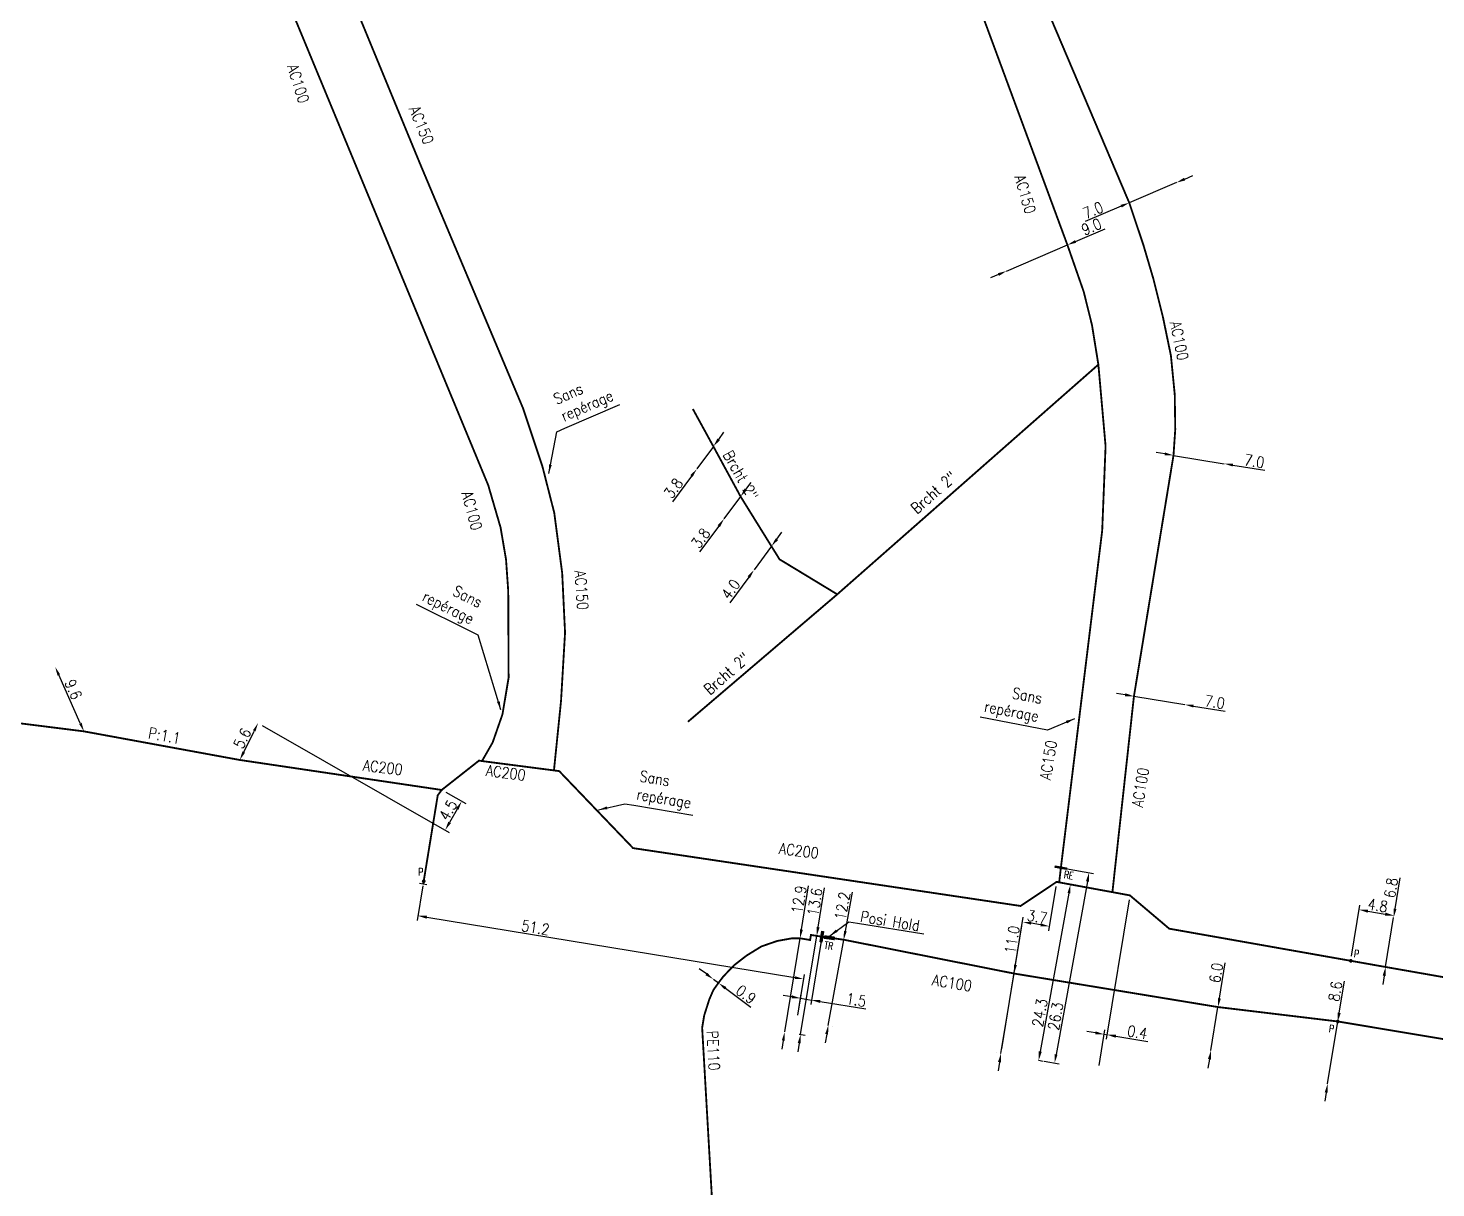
# Model space of a CAD drawing. Header units: millimetres. Extents: x 150994 to 151987, y 125997 to 127005.
# Drawn here: x 151562 to 151753.5, y 126280.1 to 126437.8 of the extents above; entities that cross this region are included whole.
import ezdxf
from ezdxf.enums import TextEntityAlignment as Align

# ---------------------------------------------------------------- set-up
doc = ezdxf.new("R2010")
doc.units = ezdxf.units.MM
doc.header["$PDMODE"] = 34
for name, pattern in [('L_100_AP', [14, 10, -1.5, 1, -1.5]), ('L_100_PE', [14, 10, -1.5, 1, -1.5]), ('L_RAC_PE', [3.5, 2, -1.5])]:
    doc.linetypes.add(name, pattern=pattern)
doc.layers.get('0').update_dxf_attribs({"linetype": 'CONTINUOUS'})
doc.layers.get('Defpoints').update_dxf_attribs({"linetype": 'CONTINUOUS'})
for name, color, linetype in [('L_140', 3, 'CONTINUOUS'), ('L_300', 7, 'CONTINUOUS'), ('L_340', 7, 'CONTINUOUS')]:
    doc.layers.add(name, color=color, linetype=linetype)
doc.layers.add('L_170', color=7, linetype='CONTINUOUS', plot=False)
doc.styles.add('G_ROMANS', font='ROMANS.SHX', dxfattribs={"width": 0.75})
doc.styles.get("Standard").update_dxf_attribs({"font": 'romans.shx', "width": 0.85})
doc.dimstyles.get("Standard").update_dxf_attribs({"dimtxt": 1.5, "dimasz": 1.2, "dimexe": 0.625, "dimexo": 0.625, "dimgap": 0.25, "dimtad": 1, "dimdec": 1, "dimzin": 0, "dimdsep": 46, "dimtxsty": 'Standard', "dimcen": -0.5, "dimadec": 0, "dimazin": 0, "dimtfac": 1, "dimtdec": 1, "dimtmove": 0, "dimatfit": 3, "dimfxl": 0, "dimtolj": 1, "dimtzin": 0, "dimarcsym": 0})

# ---------------------------------------------------------------- blocks, each defined once
blk = doc.blocks.new('*D319')
at = {"layer": 'Defpoints', "color": 0, "linetype": 'Continuous', "transparency": 16777216}
for p in [(151593.29, 126343.28), (151593.29, 126343.28), (151590.8, 126338.26)]:
    blk.add_point(p, dxfattribs=at)
at = {"layer": 'L_140', "color": 0, "linetype": 'Continuous', "lineweight": -2, "transparency": 16777216}
blk.add_line((151591.34, 126339.34), (151592.75, 126342.2), dxfattribs=at)
at = {"layer": 'L_140', "color": 0, "linetype": 'Continuous', "transparency": 16777216}
for points in [[(151592.58, 126342.29), (151592.93, 126342.12), (151593.29, 126343.28)], [(151591.16, 126339.42), (151591.52, 126339.25), (151590.8, 126338.26)]]:
    blk.add_solid(points, dxfattribs=at)
at = {"layer": 'L_140', "color": 0, "linetype": 'Continuous', "transparency": 16777216, "insert": (151591.15, 126341.21), "char_height": 1.5, "attachment_point": 5, "rotation": 63.6927}
blk.add_mtext('\\A1;5.6', dxfattribs=at)
blk = doc.blocks.new('*D320')
at = {"layer": 'Defpoints', "color": 0, "linetype": 'Continuous', "transparency": 16777216}
for p in [(151565.69, 126350.92), (151565.69, 126350.92), (151569.6, 126342.15)]:
    blk.add_point(p, dxfattribs=at)
at = {"layer": 'L_140', "color": 0, "linetype": 'Continuous', "lineweight": -2, "transparency": 16777216}
blk.add_line((151569.11, 126343.25), (151566.18, 126349.83), dxfattribs=at)
at = {"layer": 'L_140', "color": 0, "linetype": 'Continuous', "transparency": 16777216}
for points in [[(151566.36, 126349.91), (151566, 126349.74), (151565.69, 126350.92)], [(151569.29, 126343.33), (151568.93, 126343.17), (151569.6, 126342.15)]]:
    blk.add_solid(points, dxfattribs=at)
at = {"layer": 'L_140', "color": 0, "linetype": 'Continuous', "transparency": 16777216, "insert": (151568.15, 126347.86), "char_height": 1.5, "attachment_point": 5, "rotation": 294.0408}
blk.add_mtext('\\A1;9.6', dxfattribs=at)
blk = doc.blocks.new('*D321')
at = {"layer": 'Defpoints', "color": 0, "linetype": 'Continuous', "transparency": 16777216}
for p in [(151593.29, 126343.28), (151618.27, 126334.18), (151618.75, 126328.72)]:
    blk.add_point(p, dxfattribs=at)
at = {"layer": 'L_140', "color": 0, "linetype": 'Continuous', "lineweight": -2, "transparency": 16777216}
for p, q in [((151593.83, 126342.97), (151619.29, 126328.41)), ((151618.81, 126333.87), (151621.53, 126332.32)), ((151620.39, 126331.59), (151619.35, 126329.77))]:
    blk.add_line(p, q, dxfattribs=at)
at = {"layer": 'L_140', "color": 0, "linetype": 'Continuous', "transparency": 16777216}
for points in [[(151620.21, 126331.69), (151620.56, 126331.49), (151620.98, 126332.63)], [(151619.17, 126329.87), (151619.52, 126329.67), (151618.75, 126328.72)]]:
    blk.add_solid(points, dxfattribs=at)
at = {"layer": 'L_140', "color": 0, "linetype": 'Continuous', "transparency": 16777216, "insert": (151619.15, 126331.44), "char_height": 1.5, "attachment_point": 5, "rotation": 60.2481}
blk.add_mtext('\\A1;4.5', dxfattribs=at)
blk = doc.blocks.new('*D322')
at = {"layer": 'Defpoints', "color": 0, "linetype": 'Continuous', "transparency": 16777216}
for p in [(151615.82, 126321.76), (151667.51, 126308.45), (151666.61, 126302.91)]:
    blk.add_point(p, dxfattribs=at)
at = {"layer": 'L_340', "color": 0, "linetype": 'Continuous', "lineweight": -2, "transparency": 16777216}
for p, q in [((151615.71, 126321.15), (151614.94, 126316.44)), ((151616.23, 126316.86), (151666.33, 126308.65)), ((151666.71, 126303.53), (151667.62, 126309.07))]:
    blk.add_line(p, q, dxfattribs=at)
at = {"layer": 'L_340', "color": 0, "linetype": 'Continuous', "transparency": 16777216}
for points in [[(151616.26, 126317.06), (151616.2, 126316.67), (151615.04, 126317.06)], [(151666.36, 126308.84), (151666.3, 126308.45), (151667.51, 126308.45)]]:
    blk.add_solid(points, dxfattribs=at)
at = {"layer": 'L_340', "color": 0, "linetype": 'Continuous', "transparency": 16777216, "insert": (151631.03, 126315.45), "char_height": 1.5, "attachment_point": 5, "rotation": 350.6836}
blk.add_mtext('\\A1;51.2', dxfattribs=at)
blk = doc.blocks.new('L_300_12')
at = {"color": 0, "linetype": 'Continuous', "const_width": 0.248, "flags": 128}
blk.add_lwpolyline([(-0.13, 0, 1), (0.13, 0, 1)], format="xyb", close=True, dxfattribs=at)
at = {"linetype": 'Continuous', "style": 'G_ROMANS', "width": 0.75}
blk.add_attdef('P', text='', height=1, dxfattribs=at).set_placement((0, 1.33), align=Align.MIDDLE_CENTER)
at = {"color": 0, "linetype": 'Continuous', "width": 0.75, "flags": 3}
for tag, p in [('DEF_LEG', (0, -5)), ('DEF_COUP', (0, -7.5)), ('DEF_TYPE', (0, -10))]:
    blk.add_attdef(tag, text='', height=1.2, dxfattribs=at).set_placement(p, align=Align.MIDDLE)
blk = doc.blocks.new('L_340_07')
at = {"color": 0, "linetype": 'Continuous', "const_width": 0.25, "flags": 128}
blk.add_lwpolyline([(0, 0), (0.35, 0)], dxfattribs=at)
at = {"color": 0, "linetype": 'Continuous', "flags": 128}
blk.add_lwpolyline([(0.35, -0.5), (0.35, 0.5)], dxfattribs=at)
at = {"color": 0, "linetype": 'Continuous', "width": 0.75, "flags": 3}
for tag, p in [('DEF_LEG', (0.72, -3.47)), ('DEF_COUP', (0.72, -5.97)), ('DEF_TYPE', (0.72, -8.47))]:
    blk.add_attdef(tag, text='', height=1.2, dxfattribs=at).set_placement(p, align=Align.MIDDLE)
blk = doc.blocks.new('*D323')
at = {"layer": 'Defpoints', "color": 0, "linetype": 'Continuous', "transparency": 16777216}
for p in [(151701.92, 126321.68), (151697.28, 126316.24), (151694.35, 126298.35)]:
    blk.add_point(p, dxfattribs=at)
at = {"layer": 'L_140', "color": 0, "linetype": 'Continuous', "lineweight": -2, "transparency": 16777216}
for p, q in [((151701.82, 126321.06), (151700.83, 126315.03)), ((151694.45, 126298.97), (151697.38, 126316.86)), ((151699.75, 126315.84), (151698.46, 126316.05))]:
    blk.add_line(p, q, dxfattribs=at)
at = {"layer": 'L_140', "color": 0, "linetype": 'Continuous', "transparency": 16777216}
for points in [[(151698.5, 126316.24), (151698.43, 126315.85), (151697.28, 126316.24)], [(151699.78, 126316.03), (151699.72, 126315.64), (151700.93, 126315.64)]]:
    blk.add_solid(points, dxfattribs=at)
at = {"layer": 'L_140', "color": 0, "linetype": 'Continuous', "transparency": 16777216, "insert": (151699.27, 126316.93), "char_height": 1.5, "attachment_point": 5, "rotation": 350.6836}
blk.add_mtext('\\A1;3.7', dxfattribs=at)
blk = doc.blocks.new('*D324')
at = {"layer": 'Defpoints', "color": 0, "linetype": 'Continuous', "transparency": 16777216}
for p in [(151701.92, 126321.68), (151698.85, 126297.54), (151699.49, 126297.42)]:
    blk.add_point(p, dxfattribs=at)
at = {"layer": 'L_140', "color": 0, "linetype": 'Continuous', "lineweight": -2, "transparency": 16777216}
for p, q in [((151702.54, 126321.56), (151704.43, 126321.22)), ((151703.6, 126320.15), (151699.7, 126298.6)), ((151699.47, 126297.42), (151700.1, 126297.31))]:
    blk.add_line(p, q, dxfattribs=at)
at = {"layer": 'L_140', "color": 0, "linetype": 'Continuous', "transparency": 16777216}
for points in [[(151703.4, 126320.19), (151703.8, 126320.12), (151703.81, 126321.33)], [(151699.5, 126298.64), (151699.9, 126298.57), (151699.49, 126297.42)]]:
    blk.add_solid(points, dxfattribs=at)
at = {"layer": 'L_140', "color": 0, "linetype": 'Continuous', "transparency": 16777216, "insert": (151699.64, 126303.87), "char_height": 1.5, "attachment_point": 5, "rotation": 79.746}
blk.add_mtext('\\A1;24.3', dxfattribs=at)
blk = doc.blocks.new('*D325')
at = {"layer": 'Defpoints', "color": 0, "linetype": 'Continuous', "transparency": 16777216}
for p in [(151702.5, 126323.6), (151699.6, 126297.4), (151701.64, 126297.03)]:
    blk.add_point(p, dxfattribs=at)
at = {"layer": 'L_340', "color": 0, "linetype": 'Continuous', "lineweight": -2, "transparency": 16777216}
for p, q in [((151703.11, 126323.49), (151706.94, 126322.8)), ((151706.11, 126321.73), (151701.86, 126298.21)), ((151700.22, 126297.29), (151702.26, 126296.92))]:
    blk.add_line(p, q, dxfattribs=at)
at = {"layer": 'L_340', "color": 0, "linetype": 'Continuous', "transparency": 16777216}
for points in [[(151705.91, 126321.77), (151706.31, 126321.7), (151706.32, 126322.91)], [(151701.66, 126298.25), (151702.05, 126298.18), (151701.64, 126297.03)]]:
    blk.add_solid(points, dxfattribs=at)
at = {"layer": 'L_340', "color": 0, "linetype": 'Continuous', "transparency": 16777216, "insert": (151701.78, 126303.4), "char_height": 1.5, "attachment_point": 5, "rotation": 79.746}
blk.add_mtext('\\A1;26.3', dxfattribs=at)
blk = doc.blocks.new('*D326')
at = {"layer": 'Defpoints', "color": 0, "linetype": 'Continuous', "transparency": 16777216}
for p in [(151711.89, 126319.84), (151708.39, 126300.94), (151707.59, 126296.07)]:
    blk.add_point(p, dxfattribs=at)
at = {"layer": 'L_140', "color": 0, "linetype": 'Continuous', "lineweight": -2, "transparency": 16777216}
for p, q in [((151711.79, 126319.23), (151708.68, 126300.26)), ((151707.69, 126296.69), (151708.49, 126301.56)), ((151707.2, 126301.14), (151706.02, 126301.33)), ((151708.39, 126300.94), (151708.78, 126300.88)), ((151709.96, 126300.68), (151714.34, 126299.97))]:
    blk.add_line(p, q, dxfattribs=at)
at = {"layer": 'L_140', "color": 0, "linetype": 'Continuous', "transparency": 16777216}
for points in [[(151707.23, 126301.34), (151707.17, 126300.94), (151708.39, 126300.94)], [(151710, 126300.88), (151709.93, 126300.49), (151708.78, 126300.88)]]:
    blk.add_solid(points, dxfattribs=at)
at = {"layer": 'L_140', "color": 0, "linetype": 'Continuous', "transparency": 16777216, "insert": (151712.91, 126301.22), "char_height": 1.5, "attachment_point": 5, "rotation": 350.6836}
blk.add_mtext('\\A1;0.4', dxfattribs=at)
blk = doc.blocks.new('*D327')
at = {"layer": 'Defpoints', "color": 0, "linetype": 'Continuous', "transparency": 16777216}
for p in [(151747.76, 126316.81), (151747.76, 126316.81), (151746.67, 126310.1)]:
    blk.add_point(p, dxfattribs=at)
at = {"layer": 'L_140', "color": 0, "linetype": 'Continuous', "lineweight": -2, "transparency": 16777216}
for p, q in [((151747.96, 126317.99), (151748.65, 126322.25)), ((151746.67, 126310.1), (151747.76, 126316.81)), ((151746.47, 126308.91), (151746.28, 126307.73))]:
    blk.add_line(p, q, dxfattribs=at)
at = {"layer": 'L_140', "color": 0, "linetype": 'Continuous', "transparency": 16777216}
for points in [[(151747.76, 126318.03), (151748.15, 126317.96), (151747.76, 126316.81)], [(151746.28, 126308.95), (151746.67, 126308.88), (151746.67, 126310.1)]]:
    blk.add_solid(points, dxfattribs=at)
at = {"layer": 'L_140', "color": 0, "linetype": 'Continuous', "transparency": 16777216, "insert": (151747.41, 126320.87), "char_height": 1.5, "attachment_point": 5, "rotation": 80.7246}
blk.add_mtext('\\A1;6.8', dxfattribs=at)
blk = doc.blocks.new('*D328')
at = {"layer": 'Defpoints', "color": 0, "linetype": 'Continuous', "transparency": 16777216}
for p in [(151747.81, 126317.1), (151747.81, 126317.1), (151741.94, 126310.94)]:
    blk.add_point(p, dxfattribs=at)
at = {"layer": 'L_300', "color": 0, "linetype": 'Continuous', "lineweight": -2, "transparency": 16777216}
for p, q in [((151742.04, 126311.55), (151743.17, 126318.5)), ((151744.26, 126317.69), (151746.63, 126317.3))]:
    blk.add_line(p, q, dxfattribs=at)
at = {"layer": 'L_300', "color": 0, "linetype": 'Continuous', "transparency": 16777216}
for points in [[(151744.29, 126317.88), (151744.23, 126317.49), (151743.07, 126317.88)], [(151746.66, 126317.5), (151746.59, 126317.1), (151747.81, 126317.1)]]:
    blk.add_solid(points, dxfattribs=at)
at = {"layer": 'L_300', "color": 0, "linetype": 'Continuous', "transparency": 16777216, "insert": (151745.6, 126318.48), "char_height": 1.5, "attachment_point": 5, "rotation": 350.7246}
blk.add_mtext('\\A1;4.8', dxfattribs=at)
blk = doc.blocks.new('*D335')
at = {"layer": 'Defpoints', "color": 0, "linetype": 'Continuous', "transparency": 16777216}
for p in [(151740.17, 126302.69), (151738.78, 126294.2), (151738.78, 126294.2)]:
    blk.add_point(p, dxfattribs=at)
at = {"layer": 'L_300', "color": 0, "linetype": 'Continuous', "lineweight": -2, "transparency": 16777216}
for p, q in [((151740.37, 126303.87), (151741.08, 126308.19)), ((151738.78, 126294.2), (151740.17, 126302.69)), ((151738.59, 126293.02), (151738.39, 126291.84))]:
    blk.add_line(p, q, dxfattribs=at)
at = {"layer": 'L_300', "color": 0, "linetype": 'Continuous', "transparency": 16777216}
for points in [[(151740.17, 126303.91), (151740.57, 126303.84), (151740.17, 126302.69)], [(151738.39, 126293.05), (151738.78, 126292.99), (151738.78, 126294.2)]]:
    blk.add_solid(points, dxfattribs=at)
at = {"layer": 'L_300', "color": 0, "linetype": 'Continuous', "transparency": 16777216, "insert": (151739.83, 126306.79), "char_height": 1.5, "attachment_point": 5, "rotation": 80.6836}
blk.add_mtext('\\A1;8.6', dxfattribs=at)
blk = doc.blocks.new('*D336')
at = {"layer": 'Defpoints', "color": 0, "linetype": 'Continuous', "transparency": 16777216}
for p in [(151723.87, 126304.65), (151722.9, 126298.73), (151722.9, 126298.73)]:
    blk.add_point(p, dxfattribs=at)
at = {"layer": 'L_140', "color": 0, "linetype": 'Continuous', "lineweight": -2, "transparency": 16777216}
for p, q in [((151724.06, 126305.84), (151724.86, 126310.67)), ((151722.9, 126298.73), (151723.87, 126304.65)), ((151722.7, 126297.55), (151722.51, 126296.36))]:
    blk.add_line(p, q, dxfattribs=at)
at = {"layer": 'L_140', "color": 0, "linetype": 'Continuous', "transparency": 16777216}
for points in [[(151723.87, 126305.87), (151724.26, 126305.8), (151723.87, 126304.65)], [(151722.51, 126297.58), (151722.9, 126297.51), (151722.9, 126298.73)]]:
    blk.add_solid(points, dxfattribs=at)
at = {"layer": 'L_140', "color": 0, "linetype": 'Continuous', "transparency": 16777216, "insert": (151723.62, 126309.3), "char_height": 1.5, "attachment_point": 5, "rotation": 80.6836}
blk.add_mtext('\\A1;6.0', dxfattribs=at)
blk = doc.blocks.new('*D337')
at = {"layer": 'Defpoints', "color": 0, "linetype": 'Continuous', "transparency": 16777216}
for p in [(151672.96, 126313.81), (151670.85, 126302.15), (151670.85, 126302.15)]:
    blk.add_point(p, dxfattribs=at)
at = {"layer": 'L_140', "color": 0, "linetype": 'Continuous', "lineweight": -2, "transparency": 16777216}
for p, q in [((151673.18, 126314.99), (151674.14, 126320.3)), ((151670.85, 126302.15), (151672.96, 126313.81)), ((151671.46, 126302.04), (151671.47, 126302.03)), ((151670.64, 126300.96), (151670.43, 126299.78))]:
    blk.add_line(p, q, dxfattribs=at)
at = {"layer": 'L_140', "color": 0, "linetype": 'Continuous', "transparency": 16777216}
for points in [[(151672.98, 126315.02), (151673.37, 126314.95), (151672.96, 126313.81)], [(151670.44, 126301), (151670.84, 126300.93), (151670.85, 126302.15)]]:
    blk.add_solid(points, dxfattribs=at)
at = {"layer": 'L_140', "color": 0, "linetype": 'Continuous', "transparency": 16777216, "insert": (151672.78, 126318.41), "char_height": 1.5, "attachment_point": 5, "rotation": 79.746}
blk.add_mtext('\\A1;12.2', dxfattribs=at)
blk = doc.blocks.new('*D338')
at = {"layer": 'Defpoints', "color": 0, "linetype": 'Continuous', "transparency": 16777216}
for p in [(151667.02, 126314), (151664.93, 126301.27), (151664.93, 126301.27)]:
    blk.add_point(p, dxfattribs=at)
at = {"layer": 'L_140', "color": 0, "linetype": 'Continuous', "lineweight": -2, "transparency": 16777216}
for p, q in [((151667.21, 126315.18), (151668.19, 126321.16)), ((151664.93, 126301.27), (151667.02, 126314)), ((151664.73, 126300.08), (151664.54, 126298.9))]:
    blk.add_line(p, q, dxfattribs=at)
at = {"layer": 'L_140', "color": 0, "linetype": 'Continuous', "transparency": 16777216}
for points in [[(151667.01, 126315.21), (151667.41, 126315.15), (151667.02, 126314)], [(151664.54, 126300.12), (151664.93, 126300.05), (151664.93, 126301.27)]]:
    blk.add_solid(points, dxfattribs=at)
at = {"layer": 'L_140', "color": 0, "linetype": 'Continuous', "transparency": 16777216, "insert": (151666.87, 126319.27), "char_height": 1.5, "attachment_point": 5, "rotation": 80.6836}
blk.add_mtext('\\A1;12.9', dxfattribs=at)
blk = doc.blocks.new('*D339')
at = {"layer": 'Defpoints', "color": 0, "linetype": 'Continuous', "transparency": 16777216}
for p in [(151669.98, 126314.22), (151667.09, 126305.85), (151666.61, 126302.91)]:
    blk.add_point(p, dxfattribs=at)
at = {"layer": 'L_340', "color": 0, "linetype": 'Continuous', "lineweight": -2, "transparency": 16777216}
for p, q in [((151669.88, 126313.6), (151668.47, 126304.99)), ((151665.9, 126306.04), (151664.72, 126306.23)), ((151666.71, 126303.53), (151667.19, 126306.46)), ((151667.09, 126305.85), (151668.57, 126305.6)), ((151669.75, 126305.41), (151675.96, 126304.39))]:
    blk.add_line(p, q, dxfattribs=at)
at = {"layer": 'L_340', "color": 0, "linetype": 'Continuous', "transparency": 16777216}
for points in [[(151665.94, 126306.24), (151665.87, 126305.84), (151667.09, 126305.85)], [(151669.78, 126305.61), (151669.72, 126305.21), (151668.57, 126305.6)]]:
    blk.add_solid(points, dxfattribs=at)
at = {"layer": 'L_340', "color": 0, "linetype": 'Continuous', "transparency": 16777216, "insert": (151674.65, 126305.62), "char_height": 1.5, "attachment_point": 5, "rotation": 350.6836}
blk.add_mtext('\\A1;1.5', dxfattribs=at)
blk = doc.blocks.new('*D340')
at = {"layer": 'Defpoints', "color": 0, "linetype": 'Continuous', "transparency": 16777216}
for p in [(151669.98, 126314.22), (151666.3, 126301.04), (151667.09, 126300.91)]:
    blk.add_point(p, dxfattribs=at)
at = {"layer": 'L_140', "color": 0, "linetype": 'Continuous', "lineweight": -2, "transparency": 16777216}
for p, q in [((151669.48, 126315.52), (151670.36, 126320.85)), ((151667.09, 126300.91), (151669.29, 126314.33)), ((151669.36, 126314.32), (151668.67, 126314.44)), ((151666.89, 126299.73), (151666.7, 126298.55)), ((151666.92, 126300.94), (151667.7, 126300.81))]:
    blk.add_line(p, q, dxfattribs=at)
at = {"layer": 'L_140', "color": 0, "linetype": 'Continuous', "transparency": 16777216}
for points in [[(151669.29, 126315.55), (151669.68, 126315.49), (151669.29, 126314.33)], [(151666.7, 126299.76), (151667.09, 126299.7), (151667.09, 126300.91)]]:
    blk.add_solid(points, dxfattribs=at)
at = {"layer": 'L_140', "color": 0, "linetype": 'Continuous', "transparency": 16777216, "insert": (151669.03, 126318.94), "char_height": 1.5, "attachment_point": 5, "rotation": 80.6836}
blk.add_mtext('\\A1;13.6', dxfattribs=at)
blk = doc.blocks.new('*D341')
at = {"layer": 'Defpoints', "color": 0, "linetype": 'Continuous', "transparency": 16777216}
for p in [(151696.13, 126309.21), (151694.35, 126298.35), (151694.35, 126298.35)]:
    blk.add_point(p, dxfattribs=at)
at = {"layer": 'L_140', "color": 0, "linetype": 'Continuous', "lineweight": -2, "transparency": 16777216}
for p, q in [((151696.32, 126310.39), (151697.2, 126315.72)), ((151694.35, 126298.35), (151696.13, 126309.21)), ((151695.51, 126309.31), (151695.51, 126309.31)), ((151693.73, 126298.45), (151693.73, 126298.45)), ((151694.15, 126297.17), (151693.96, 126295.98))]:
    blk.add_line(p, q, dxfattribs=at)
at = {"layer": 'L_140', "color": 0, "linetype": 'Continuous', "transparency": 16777216}
for points in [[(151696.12, 126310.42), (151696.52, 126310.36), (151696.13, 126309.21)], [(151693.95, 126297.2), (151694.35, 126297.13), (151694.35, 126298.35)]]:
    blk.add_solid(points, dxfattribs=at)
at = {"layer": 'L_140', "color": 0, "linetype": 'Continuous', "transparency": 16777216, "insert": (151695.87, 126313.81), "char_height": 1.5, "attachment_point": 5, "rotation": 80.6836}
blk.add_mtext('\\A1;11.0', dxfattribs=at)
blk = doc.blocks.new('L_340_19')
at = {"linetype": 'Continuous'}
blk.add_hatch(color=0, dxfattribs=at).paths.add_polyline_path([(0.12, 0.75), (-0.12, 0.75), (-0.12, -0.75), (0.12, -0.75)])
at = {"color": 0, "linetype": 'Continuous'}
blk.add_lwpolyline([(-0.12, 0.75), (0.12, 0.75), (0.12, -0.75), (-0.12, -0.75)], close=True, dxfattribs=at)
at = {"color": 0, "linetype": 'Continuous', "width": 0.75}
for tag, height, flags, p in [('TR', 1, 8, (0, 1.98)), ('DEF_LEG', 1.2, 3, (0, -5)), ('DEF_COUP', 1.2, 3, (0, -7.5)), ('DEF_TYPE', 1.2, 3, (0, -10))]:
    blk.add_attdef(tag, text='', height=height, dxfattribs=dict(at, flags=flags)).set_placement(p, align=Align.MIDDLE)
blk = doc.blocks.new('*D342')
at = {"layer": 'Defpoints', "color": 0, "linetype": 'Continuous', "transparency": 16777216}
for p in [(151655.23, 126308.43), (151655.23, 126308.43), (151655.91, 126307.93)]:
    blk.add_point(p, dxfattribs=at)
at = {"layer": 'L_140', "color": 0, "linetype": 'Continuous', "lineweight": -2, "transparency": 16777216}
for p, q in [((151654.27, 126309.15), (151653.3, 126309.87)), ((151655.23, 126308.43), (151655.91, 126307.93)), ((151656.88, 126307.21), (151660.34, 126304.64))]:
    blk.add_line(p, q, dxfattribs=at)
at = {"layer": 'L_140', "color": 0, "linetype": 'Continuous', "transparency": 16777216}
for points in [[(151654.39, 126309.31), (151654.15, 126308.99), (151655.23, 126308.43)], [(151656.99, 126307.37), (151656.76, 126307.05), (151655.91, 126307.93)]]:
    blk.add_solid(points, dxfattribs=at)
at = {"layer": 'L_140', "color": 0, "linetype": 'Continuous', "transparency": 16777216, "insert": (151659.68, 126306.37), "char_height": 1.5, "attachment_point": 5, "rotation": 323.3787}
blk.add_mtext('\\A1;0.9', dxfattribs=at)
blk = doc.blocks.new('L_340_02')
at = {"color": 0, "linetype": 'Continuous'}
blk.add_solid([(-0.75, 0.25), (0.75, 0.25), (-0.75, -0.25), (0.75, -0.25)], dxfattribs=at)
at = {"color": 0, "linetype": 'Continuous', "width": 0.75, "flags": 3}
for tag, p in [('DEF_LEG', (0, -4.75)), ('DEF_TYPE', (0, -6.75))]:
    blk.add_attdef(tag, text='', height=1.2, dxfattribs=at).set_placement(p, align=Align.MIDDLE)
blk = doc.blocks.new('*D347')
at = {"layer": 'Defpoints', "color": 0, "linetype": 'Continuous', "transparency": 16777216}
for p in [(151712.44, 126346.93), (151719.35, 126345.79), (151719.35, 126345.79)]:
    blk.add_point(p, dxfattribs=at)
at = {"layer": 'L_140', "color": 0, "linetype": 'Continuous', "lineweight": -2, "transparency": 16777216}
for p, q in [((151711.26, 126347.12), (151710.07, 126347.32)), ((151712.44, 126346.93), (151719.35, 126345.79)), ((151720.53, 126345.6), (151724.85, 126344.89))]:
    blk.add_line(p, q, dxfattribs=at)
at = {"layer": 'L_140', "color": 0, "linetype": 'Continuous', "transparency": 16777216}
for points in [[(151711.29, 126347.32), (151711.22, 126346.92), (151712.44, 126346.93)], [(151720.56, 126345.8), (151720.5, 126345.4), (151719.35, 126345.79)]]:
    blk.add_solid(points, dxfattribs=at)
at = {"layer": 'L_140', "color": 0, "linetype": 'Continuous', "transparency": 16777216, "insert": (151723.44, 126346.13), "char_height": 1.5, "attachment_point": 5, "rotation": 350.676}
blk.add_mtext('\\A1;7.0', dxfattribs=at)
blk = doc.blocks.new('*D348')
at = {"layer": 'Defpoints', "color": 0, "linetype": 'Continuous', "transparency": 16777216}
for p in [(151717.82, 126379.69), (151724.73, 126378.56), (151724.73, 126378.56)]:
    blk.add_point(p, dxfattribs=at)
at = {"layer": 'L_140', "color": 0, "linetype": 'Continuous', "lineweight": -2, "transparency": 16777216}
for p, q in [((151716.64, 126379.89), (151715.45, 126380.08)), ((151717.82, 126379.69), (151724.73, 126378.56)), ((151725.91, 126378.37), (151730.23, 126377.66))]:
    blk.add_line(p, q, dxfattribs=at)
at = {"layer": 'L_140', "color": 0, "linetype": 'Continuous', "transparency": 16777216}
for points in [[(151716.67, 126380.09), (151716.6, 126379.69), (151717.82, 126379.69)], [(151725.94, 126378.56), (151725.88, 126378.17), (151724.73, 126378.56)]]:
    blk.add_solid(points, dxfattribs=at)
at = {"layer": 'L_140', "color": 0, "linetype": 'Continuous', "transparency": 16777216, "insert": (151728.82, 126378.9), "char_height": 1.5, "attachment_point": 5, "rotation": 350.676}
blk.add_mtext('\\A1;7.0', dxfattribs=at)
blk = doc.blocks.new('*D349')
at = {"layer": 'Defpoints', "color": 0, "linetype": 'Continuous', "transparency": 16777216}
for p in [(151718.24, 126416.8), (151718.24, 126416.8), (151711.8, 126414.05)]:
    blk.add_point(p, dxfattribs=at)
at = {"layer": 'L_140', "color": 0, "linetype": 'Continuous', "lineweight": -2, "transparency": 16777216}
for p, q in [((151718.24, 126416.8), (151711.8, 126414.05)), ((151719.34, 126417.28), (151720.44, 126417.75)), ((151710.7, 126413.58), (151705.81, 126411.5))]:
    blk.add_line(p, q, dxfattribs=at)
at = {"layer": 'L_140', "color": 0, "linetype": 'Continuous', "transparency": 16777216}
for points in [[(151719.26, 126417.46), (151719.42, 126417.09), (151718.24, 126416.8)], [(151710.62, 126413.77), (151710.77, 126413.4), (151711.8, 126414.05)]]:
    blk.add_solid(points, dxfattribs=at)
at = {"layer": 'L_140', "color": 0, "linetype": 'Continuous', "transparency": 16777216, "insert": (151706.88, 126413.04), "char_height": 1.5, "attachment_point": 5, "rotation": 23.129}
blk.add_mtext('\\A1;7.0', dxfattribs=at)
blk = doc.blocks.new('*D351')
at = {"layer": 'Defpoints', "color": 0, "linetype": 'Continuous', "transparency": 16777216}
for p in [(151703.39, 126408.31), (151695.12, 126404.77), (151695.12, 126404.77)]:
    blk.add_point(p, dxfattribs=at)
at = {"layer": 'L_140', "color": 0, "linetype": 'Continuous', "lineweight": -2, "transparency": 16777216}
for p, q in [((151704.49, 126408.78), (151708.51, 126410.5)), ((151695.12, 126404.77), (151703.39, 126408.31)), ((151694.01, 126404.3), (151692.91, 126403.82))]:
    blk.add_line(p, q, dxfattribs=at)
at = {"layer": 'L_140', "color": 0, "linetype": 'Continuous', "transparency": 16777216}
for points in [[(151704.42, 126408.97), (151704.57, 126408.6), (151703.39, 126408.31)], [(151693.94, 126404.48), (151694.09, 126404.11), (151695.12, 126404.77)]]:
    blk.add_solid(points, dxfattribs=at)
at = {"layer": 'L_140', "color": 0, "linetype": 'Continuous', "transparency": 16777216, "insert": (151706.66, 126410.8), "char_height": 1.5, "attachment_point": 5, "rotation": 23.1803}
blk.add_mtext('\\A1;9.0', dxfattribs=at)
blk = doc.blocks.new('L_340_20')
at = {"linetype": 'Continuous'}
blk.add_hatch(color=0, dxfattribs=at).paths.add_polyline_path([(0.12, 0.75), (-0.12, 0.75), (-0.12, -0.75), (0.12, -0.75)])
at = {"color": 0, "linetype": 'Continuous'}
blk.add_lwpolyline([(-0.12, 0.75), (0.12, 0.75), (0.12, -0.75), (-0.12, -0.75)], close=True, dxfattribs=at)
at = {"color": 0, "linetype": 'Continuous', "width": 0.75}
for tag, height, flags, p in [('RE', 1, 8, (0, 1.87)), ('DEF_LEG', 1.2, 3, (0, -5)), ('DEF_COUP', 1.2, 3, (0, -7.5)), ('DEF_TYPE', 1.2, 3, (0, -10))]:
    blk.add_attdef(tag, text='', height=height, dxfattribs=dict(at, flags=flags)).set_placement(p, align=Align.MIDDLE)
blk = doc.blocks.new('*D369')
at = {"layer": 'Defpoints', "color": 0, "linetype": 'Continuous', "transparency": 16777216}
for p in [(151663.13, 126367.32), (151660.76, 126364.1), (151660.76, 126364.1)]:
    blk.add_point(p, dxfattribs=at)
at = {"layer": 'L_170', "color": 0, "linetype": 'Continuous', "lineweight": -2, "transparency": 16777216}
for p, q in [((151663.85, 126368.28), (151664.56, 126369.25)), ((151663.13, 126367.32), (151660.76, 126364.1)), ((151660.04, 126363.13), (151657.45, 126359.62))]:
    blk.add_line(p, q, dxfattribs=at)
at = {"layer": 'L_170', "color": 0, "linetype": 'Continuous', "transparency": 16777216}
for points in [[(151663.69, 126368.4), (151664.01, 126368.16), (151663.13, 126367.32)], [(151659.88, 126363.25), (151660.2, 126363.01), (151660.76, 126364.1)]]:
    blk.add_solid(points, dxfattribs=at)
at = {"layer": 'L_170', "color": 0, "linetype": 'Continuous', "transparency": 16777216, "insert": (151657.58, 126361.49), "char_height": 1.5, "attachment_point": 5, "rotation": 53.546}
blk.add_mtext('\\A1;4.0', dxfattribs=at)
blk = doc.blocks.new('*D370')
at = {"layer": 'Defpoints', "color": 0, "linetype": 'Continuous', "transparency": 16777216}
for p in [(151658.93, 126374.09), (151656.67, 126371.04), (151656.67, 126371.04)]:
    blk.add_point(p, dxfattribs=at)
at = {"layer": 'L_170', "color": 0, "linetype": 'Continuous', "lineweight": -2, "transparency": 16777216}
for p, q in [((151659.64, 126375.06), (151660.35, 126376.02)), ((151658.93, 126374.09), (151656.67, 126371.04)), ((151655.95, 126370.07), (151653.36, 126366.56))]:
    blk.add_line(p, q, dxfattribs=at)
at = {"layer": 'L_170', "color": 0, "linetype": 'Continuous', "transparency": 16777216}
for points in [[(151659.48, 126375.18), (151659.8, 126374.94), (151658.93, 126374.09)], [(151655.79, 126370.19), (151656.12, 126369.95), (151656.67, 126371.04)]]:
    blk.add_solid(points, dxfattribs=at)
at = {"layer": 'L_170', "color": 0, "linetype": 'Continuous', "transparency": 16777216, "insert": (151653.5, 126368.43), "char_height": 1.5, "attachment_point": 5, "rotation": 53.546}
blk.add_mtext('\\A1;3.8', dxfattribs=at)
blk = doc.blocks.new('*D371')
at = {"layer": 'Defpoints', "color": 0, "linetype": 'Continuous', "transparency": 16777216}
for p in [(151655.23, 126380.9), (151652.97, 126377.84), (151652.97, 126377.84)]:
    blk.add_point(p, dxfattribs=at)
at = {"layer": 'L_170', "color": 0, "linetype": 'Continuous', "lineweight": -2, "transparency": 16777216}
for p, q in [((151655.95, 126381.87), (151656.66, 126382.83)), ((151655.23, 126380.9), (151652.97, 126377.84)), ((151652.26, 126376.88), (151649.66, 126373.36))]:
    blk.add_line(p, q, dxfattribs=at)
at = {"layer": 'L_170', "color": 0, "linetype": 'Continuous', "transparency": 16777216}
for points in [[(151655.78, 126381.98), (151656.11, 126381.75), (151655.23, 126380.9)], [(151652.1, 126377), (151652.42, 126376.76), (151652.97, 126377.84)]]:
    blk.add_solid(points, dxfattribs=at)
at = {"layer": 'L_170', "color": 0, "linetype": 'Continuous', "transparency": 16777216, "insert": (151649.8, 126375.23), "char_height": 1.5, "attachment_point": 5, "rotation": 53.546}
blk.add_mtext('\\A1;3.8', dxfattribs=at)

msp = doc.modelspace()

# ---------------------------------------------------------------- linework, layer by layer
at = {"layer": 'L_140', "linetype": 'L_100_AP', "ltscale": 0.5, "flags": 128}
msp.add_lwpolyline([(151615.82, 126321.76, 0.25, 0.25, 0), (151617.73, 126333.45, 0.25, 0.25, 0), (151618.27, 126334.18, 0.25, 0.25, 0), (151623.34, 126338.17, 0.25, 0.25, 0), (151623.75, 126338.11, 0.25, 0.25, 0), (151633.54, 126336.84, 0.25, 0.25, 0), (151634.26, 126336.74, 0.25, 0.25, 0), (151644.3, 126326.27, 0.25, 0.25, 0), (151697.02, 126318.4, 0.25, 0.25, 0), (151701.92, 126321.68, 0.25, 0.25, 0), (151702.27, 126321.61, 0.25, 0.25, 0), (151709.51, 126320.28, 0.25, 0.25, 0), (151711.89, 126319.84, 0.25, 0.25, 0), (151717.24, 126315.31, 0.25, 0.25, 0), (151741.94, 126310.94, 0.25, 0.25, 0), (151746.67, 126310.1, 0.25, 0.25, 0), (151769.36, 126306.12, 0.25, 0.25, 0), (151769.36, 126306.12, 0.25, 0.25, 0), (151782.17, 126304.56, 0.25, 0.25, 0), (151785.76, 126309.51, 0.25, 0.25, 0), (151787, 126317.61, 0.25, 0.25, 0), (151790.39, 126339.66, 0.25, 0.25, 0), (151790.39, 126339.66, 0.25, 0.25, 0), (151790.39, 126339.66, 0.25, 0.25, 0), (151797.17, 126379.94, 0.25, 0.25, 0), (151797.17, 126379.94, 0.25, 0.25, 0), (151797.76, 126389.05, 0.25, 0.25, 0), (151797.52, 126402.07, 0.25, 0.25, 0), (151796.56, 126409.93, 0.25, 0.25, 0), (151795.79, 126415.38, 0.25, 0.25, 0), (151794.89, 126419.62, 0.25, 0.25, 0), (151794.89, 126419.62, 0.25, 0.25, 0), (151794.89, 126419.62, 0.25, 0.25, 0.033983), (151782.48, 126447.84, 0.25, 0.25, 0), (151767.9, 126476.96, 0.25, 0.25, 0), (151750.78, 126511.78, 0.25, 0.25, 0), (151737.02, 126533.77, 0.25, 0.25, 0), (151728.7, 126544.86, 0.25, 0.25, 0), (151720.6, 126554.62, 0.25, 0.25, 0), (151706.36, 126569.59, 0.25, 0.25, 0), (151700.29, 126574.77, 0.25, 0.25, 0), (151700.29, 126574.77, 0.25, 0.25, 0), (151699.23, 126573.63, 0.25, 0.25, 0), (151697.48, 126575.1, 0.25, 0.25, 0), (151697.93, 126575.67, 0.25, 0.25, 0), (151697.93, 126575.67, 0.25, 0.25, 0), (151671.91, 126598.12, 0.25, 0.25, 0.0361), (151647.31, 126616.16, 0.25, 0.25, 0.120209), (151602.01, 126631.77, 0.25, 0.25, 0), (151602.01, 126631.77, 0.25, 0.25, 0), (151602.01, 126631.77, 0.25, 0.25, 0), (151585.75, 126632.1, 0.25, 0.25, 0), (151566.51, 126628.53, 0.25, 0.25, 0), (151556.29, 126625.5, 0.25, 0.25, 0), (151549.93, 126622.56, 0.25, 0.25, 0), (151544.46, 126617.6, 0.25, 0.25, 0), (151542.35, 126615.19, 0.25, 0.25, 0), (151542.62, 126614.48, 0.25, 0.25, 0), (151541.85, 126614.19, 0.25, 0.25, 0), (151540.88, 126613.81, 0.25, 0.25, 0), (151540.63, 126614.46, 0.25, 0.25, 0), (151522.26, 126606.55, 0.25, 0.25, 0), (151514.14, 126603.05, 0.25, 0.25, 0), (151512.22, 126602.18, 0.25, 0.25, 0), (151510.65, 126601.42, 0.25, 0.25, 0), (151510.65, 126601.42, 0.25, 0.25, 0), (151506.2, 126599.57, 0.25, 0.25, 0), (151486.35, 126587.78, 0.25, 0.25, 0), (151486.15, 126585.38, 0.25, 0.25, 0), (151485.08, 126584.98, 0.25, 0.25, 0), (151478.48, 126582.51, 0.25, 0.25, 0), (151478.01, 126582.33, 0.25, 0.25, 0), (151477.62, 126583.19, 0.25, 0.25, 0), (151476.64, 126582.76, 0.25, 0.25, 0), (151462.94, 126576.6, 0.25, 0.25, 0), (151441.48, 126566.83, 0.25, 0.25, 0), (151435.78, 126563.45, 0.25, 0.25, 0), (151433.58, 126561.52, 0.25, 0.25, 0), (151432.6, 126560.34, 0.25, 0.25, 0), (151431.39, 126559.01, 0.25, 0.25, 0), (151429.62, 126556.68, 0.25, 0.25, 0), (151427.92, 126553.14, 0.25, 0.25, 0), (151427.92, 126553.14, 0.25, 0.25, 0), (151426.71, 126548.98, 0.25, 0.25, 0), (151426.2, 126546.26, 0.25, 0.25, 0), (151425.99, 126545, 0.25, 0.25, 0), (151425.95, 126544.19, 0.25, 0.25, 0), (151433.51, 126494.39, 0.25, 0.25, 0), (151442.02, 126443.1, 0.25, 0.25, 0), (151451.13, 126395.31, 0.25, 0.25, 0), (151452.06, 126395.47, 0.25, 0.25, 0), (151452.63, 126392.17, 0.25, 0.25, 0), (151451.99, 126392.06, 0, 0, 0)], format="xyseb", dxfattribs=at)
at = {"layer": 'L_140', "linetype": 'L_100_AP', "ltscale": 0.5, "const_width": 0.25, "flags": 128}
for points in [[(151633.54, 126336.84), (151634.5, 126346.26), (151634.5, 126346.26), (151635.05, 126355.57), (151634.66, 126363.69), (151633.58, 126371.88), (151631.97, 126378.19), (151629.35, 126386.06), (151615.32, 126419.37), (151579.89, 126505.31), (151569.7, 126530.02), (151570.67, 126530.32), (151569.88, 126532.76), (151568.78, 126532.42), (151563.85, 126548.23), (151551.84, 126586.68), (151552.74, 126586.97), (151552.12, 126588.84), (151551.23, 126588.54), (151546.89, 126601.82), (151546.46, 126603.18), (151544.19, 126610.35), (151541.85, 126614.19)], [(151522.26, 126606.55), (151534.19, 126600.26), (151535.96, 126598.68), (151538.03, 126596.37), (151540.27, 126592.11), (151542.09, 126585.58), (151540.88, 126585.24), (151541.4, 126583.37), (151542.6, 126583.71), (151544.09, 126579.65), (151547.13, 126571.07), (151550.09, 126562.71), (151553.33, 126553.57), (151556.6, 126543.79), (151560.85, 126529.98), (151558.78, 126529.37), (151559.27, 126527.48), (151561.48, 126528.05), (151561.48, 126528.05), (151561.48, 126528.05), (151561.48, 126528.05), (151624.6, 126375.63), (151624.6, 126375.63), (151624.6, 126375.63), (151626.28, 126369.87), (151627.02, 126365.53), (151627.32, 126361.26), (151627.32, 126361.26), (151627.37, 126349.45), (151626.54, 126344.48), (151625.2, 126340.64), (151623.75, 126338.11), (151623.75, 126338.11), (151623.75, 126338.11)], [(151702.27, 126321.61), (151702.5, 126323.6), (151708.12, 126369.45), (151708.12, 126369.45), (151708.12, 126369.45), (151708.58, 126380.96), (151707.6, 126392.04), (151706.73, 126397.43), (151705.6, 126401.97), (151703.39, 126408.31), (151703.39, 126408.31), (151689.66, 126445.43), (151676.95, 126477.73), (151668.57, 126492.67), (151659.81, 126506.37), (151650.9, 126517.86), (151650.9, 126517.86), (151648.55, 126520.91), (151645.34, 126524.44), (151638.57, 126531.03), (151638.57, 126531.03), (151627.11, 126541.06), (151620.28, 126545.58), (151615.65, 126548.07), (151607.71, 126551.26), (151598.98, 126553.6), (151592.9, 126554.56), (151584.73, 126554.83), (151579.76, 126554.3), (151579.8, 126553.05), (151577.64, 126552.95), (151577.6, 126553.91), (151574.8, 126553.61), (151571.43, 126552.49), (151568.49, 126551.01), (151563.85, 126548.23)], [(151644.37, 126537.3), (151644.97, 126536.73), (151653.46, 126528.49), (151653.46, 126528.49), (151657.43, 126525.05), (151661.33, 126520.79), (151665.16, 126515.86), (151669.33, 126509.09), (151673.21, 126501.64), (151674.57, 126495.95), (151686.97, 126472.12), (151692.83, 126458.38), (151699.41, 126443.21), (151711.8, 126414.05), (151711.8, 126414.05), (151713.74, 126408.26), (151713.74, 126408.26), (151715.08, 126403.71), (151716.39, 126398.47), (151717.47, 126393.25), (151717.47, 126393.25), (151717.99, 126387.97), (151718.06, 126383.23), (151717.82, 126379.69), (151712.44, 126346.93), (151709.51, 126320.28)], [(151618.27, 126334.18), (151590.8, 126338.26), (151569.6, 126342.15), (151569.6, 126342.15), (151545.29, 126345.21), (151545.45, 126346.17), (151544.51, 126346.32), (151534.77, 126347.9), (151533.83, 126348.06), (151533.29, 126344.99), (151490.32, 126352.14), (151486.08, 126353.01), (151482.68, 126353.8), (151479.05, 126354.83), (151473.52, 126357.56), (151467.07, 126361.73), (151462.43, 126366.55), (151458.83, 126371.66), (151455.69, 126377.29), (151453.83, 126382.14), (151452.65, 126386.98), (151451.99, 126392.06), (151451.9, 126392.56), (151443.38, 126391.85), (151441.83, 126391.72), (151443.61, 126382.04), (151444.26, 126375.07), (151444.34, 126374.2), (151445.24, 126364.69), (151445.43, 126355.32), (151445.43, 126355.32), (151445.43, 126355.32), (151445.43, 126355.32), (151445.3, 126347.87), (151446.17, 126347.84), (151446.03, 126344.64), (151445.53, 126344.66), (151445.06, 126331.57), (151440.66, 126304.66), (151434.76, 126282.65), (151434.13, 126282.49), (151434.28, 126281.58), (151436.13, 126270.36), (151437.17, 126264.06), (151437.92, 126259.55), (151438.28, 126257.64), (151440.59, 126245.3), (151440.59, 126245.3), (151442.26, 126230.26), (151442.47, 126228.44), (151445.47, 126213.42), (151445.47, 126213.42), (151445.89, 126211.32), (151445.97, 126210.92)], [(151755.95, 126163.55), (151776.47, 126262.49), (151776.55, 126262.9), (151777.02, 126262.81), (151777.08, 126263.1), (151781.17, 126288.91), (151781.17, 126288.91), (151782.06, 126294.17), (151780.93, 126295.88), (151767.95, 126298.05), (151740.17, 126302.69), (151723.87, 126304.65), (151696.13, 126309.21), (151672.96, 126313.81), (151671.02, 126314.08), (151669.98, 126314.22)]]:
    msp.add_lwpolyline(points, dxfattribs=at)
at = {"layer": 'L_140', "linetype": 'L_100_PE', "ltscale": 0.5, "const_width": 0.25, "flags": 128}
msp.add_lwpolyline([(151669.98, 126314.22), (151668.5, 126314.46), (151668.39, 126313.77), (151667.02, 126314), (151665.92, 126314), (151663.91, 126313.64), (151661.77, 126312.9), (151659.74, 126311.65), (151658.06, 126310.35), (151656.59, 126308.82), (151655.91, 126307.93), (151655.23, 126306.97), (151654.68, 126305.71), (151653.98, 126303.52), (151653.7, 126301.83), (151655.22, 126275.38), (151656.37, 126253.62), (151656.48, 126250.71)], dxfattribs=at)
at = {"layer": 'L_170', "linetype": 'L_RAC_PE', "ltscale": 0.5, "const_width": 0.25, "flags": 128}
for points in [[(151651.77, 126343.46), (151672.08, 126360.79), (151707.6, 126392.04)], [(151652.43, 126386.01), (151655.23, 126380.9), (151658.93, 126374.09), (151663.13, 126367.32), (151664.23, 126365.55), (151672.08, 126360.79)]]:
    msp.add_lwpolyline(points, dxfattribs=at)

# ---------------------------------------------------------------- block references
at = {"layer": 'L_300', "ltscale": 0.5}
ref = msp.add_blockref('L_300_12', (151615.82, 126321.76), dxfattribs=dict(at, rotation=16.81333828368082))
ref.add_attrib('P', 'P', dxfattribs={"layer": '0', "linetype": 'Continuous', "height": 1, "style": 'G_ROMANS', "width": 0.75}).set_placement((151615.43, 126323.04), align=Align.MIDDLE_CENTER)
ref = msp.add_blockref('L_300_12', (151741.94, 126310.94), dxfattribs=dict(at, rotation=23.61931733143782))
ref.add_attrib('P', 'P', dxfattribs={"layer": '0', "linetype": 'Continuous', "height": 1, "rotation": 351.0126, "style": 'G_ROMANS', "width": 0.75}).set_placement((151742.72, 126311.89), align=Align.MIDDLE_CENTER)
ref = msp.add_blockref('L_300_12', (151740.17, 126302.69), dxfattribs=dict(at, rotation=54.7375295070857))
ref.add_attrib('P', 'P', dxfattribs={"layer": '0', "linetype": 'Continuous', "height": 1, "rotation": 350.7575, "style": 'G_ROMANS', "width": 0.75}).set_placement((151739.31, 126301.71), align=Align.MIDDLE_CENTER)
at = {"layer": 'L_340', "ltscale": 0.5}
ref = msp.add_blockref('L_340_20', (151702.5, 126323.6), dxfattribs=dict(at, rotation=79.82117591886846))
ref.add_attrib('RE', 'RE', dxfattribs={"layer": '0', "color": 0, "linetype": 'Continuous', "height": 1, "rotation": 350.4053, "width": 0.75}).set_placement((151703.57, 126322.6), align=Align.MIDDLE)
for name, p, rotation in [('L_340_07', (151615.82, 126321.76), 260.6835588013304), ('L_340_02', (151671.02, 126314.08), 352.0836207280315)]:
    msp.add_blockref(name, p, dxfattribs=dict(at, rotation=rotation))
ref = msp.add_blockref('L_340_19', (151669.98, 126314.22), dxfattribs=dict(at, rotation=170.683558798828))
ref.add_attrib('TR', 'TR', dxfattribs={"layer": '0', "color": 0, "linetype": 'Continuous', "height": 1, "rotation": 350.3985, "width": 0.75}).set_placement((151670.92, 126313), align=Align.MIDDLE)

# ---------------------------------------------------------------- texts
at = {"layer": 'L_140', "linetype": 'Continuous', "width": 0.85}
for s, rotation, p in [('AC100', 287.6862, (151597.22, 126432.6)), ('AC150', 292.673, (151613.79, 126426.82)), ('AC150', 286.4479, (151696.17, 126417.59)), ('AC100', 281.7231, (151717.32, 126397.78)), ('AC100', 284.7848, (151620.97, 126374.58)), ('AC150', 274.2909, (151636.34, 126364.01)), ('P:1.1', 349.5926, (151578.25, 126341.23)), ('AC150', 80.6447, (151701.1, 126335.45)), ('AC200', 353.2348, (151607.49, 126336.82)), ('AC200', 352.5726, (151624.21, 126336.12)), ('AC100', 80.6766, (151713.62, 126331.74)), ('AC200', 352.5726, (151664.09, 126325.52)), ('AC100', 350.6372, (151684.91, 126307.63)), ('PE110', 272.8858, (151654.34, 126301.43))]:
    msp.add_text(s, height=1.5, rotation=rotation, dxfattribs=at).set_placement(p)
at = {"layer": 'L_140', "linetype": 'Continuous', "char_height": 1.5}
for insert, attachment_point, rotation in [((151635.09, 126383.82), 7, 23.4017), ((151621.97, 126356.22), 9, 333.5984), ((151699.23, 126342.95), 9, 349.1701), ((151644.61, 126332.41), 7, 350.4941)]:
    msp.add_mtext('\\A1;Sans\\Prepérage', dxfattribs=dict(at, insert=insert, attachment_point=attachment_point, rotation=rotation))
at = {"layer": 'L_170', "linetype": 'Continuous', "width": 0.85}
for rotation, p in [(299.9392, (151656.46, 126379.8)), (41.3495, (151682.92, 126371.64)), (41.3495, (151654.76, 126347.01))]:
    msp.add_text('Brcht 2"', height=1.5, rotation=rotation, dxfattribs=at).set_placement(p)
at = {"layer": 'L_340', "linetype": 'Continuous', "ltscale": 0.5, "insert": (151675.13, 126316.26), "char_height": 1.5, "attachment_point": 7, "rotation": 350.7207}
msp.add_mtext('\\A1;Posi Hold', dxfattribs=at)

# ---------------------------------------------------------------- dimensions: what is measured, and where the dimension line sits
at = {"layer": 'L_140', "linetype": 'Continuous'}
for base, p1, p2, angle, picture, middle in [((151718.24, 126416.8), (151711.8, 126414.05), (151718.24, 126416.8), 203.129, '*D349', (151707.27, 126412.12)), ((151695.12, 126404.77), (151703.39, 126408.31), (151695.12, 126404.77), 23.1803, '*D351', (151707.05, 126409.88)), ((151724.73, 126378.56), (151717.82, 126379.69), (151724.73, 126378.56), 170.676, '*D348', (151728.66, 126377.91)), ((151565.69, 126350.92), (151569.6, 126342.15), (151565.69, 126350.92), 294.0408, '*D320', (151567.24, 126347.45)), ((151719.35, 126345.79), (151712.44, 126346.93), (151719.35, 126345.79), 170.676, '*D347', (151723.28, 126345.15)), ((151593.29, 126343.28), (151590.8, 126338.26), (151593.29, 126343.28), 243.6927, '*D319', (151592.05, 126340.77)), ((151618.75, 126328.72), (151618.27, 126334.18), (151593.29, 126343.28), 60.2481, '*D321', (151620.02, 126330.94)), ((151664.93, 126301.27), (151667.02, 126314), (151664.93, 126301.27), 80.6836, '*D338', (151667.86, 126319.11)), ((151667.09, 126300.91), (151669.98, 126314.22), (151666.3, 126301.04), 80.6836, '*D340', (151670.02, 126318.78)), ((151697.28, 126316.24), (151701.92, 126321.68), (151694.35, 126298.35), 350.6836, '*D323', (151699.11, 126315.94)), ((151699.49, 126297.42), (151701.92, 126321.68), (151698.85, 126297.54), 79.746, '*D324', (151700.62, 126303.69)), ((151747.76, 126316.81), (151746.67, 126310.1), (151747.76, 126316.81), 260.7246, '*D327', (151748.4, 126320.71)), ((151708.39, 126300.94), (151711.89, 126319.84), (151707.59, 126296.07), 350.6836, '*D326', (151712.74, 126300.23)), ((151694.35, 126298.35), (151696.13, 126309.21), (151694.35, 126298.35), 80.6836, '*D341', (151696.86, 126313.65)), ((151655.2302, 126308.4344), (151655.91241, 126307.92735), (151655.2302, 126308.4344), 323.37865, '*D342', (151659.08696, 126305.56789)), ((151722.9, 126298.73), (151723.87, 126304.65), (151722.9, 126298.73), 80.6836, '*D336', (151724.61, 126309.14))]:
    dim = msp.add_linear_dim(base=base, p1=p1, p2=p2, angle=angle, dimstyle='Standard', override={"dimatfit": 0}, dxfattribs=at)
    dim.commit()
    dim.dimension.update_dxf_attribs({"geometry": picture, "text_midpoint": middle, "dimtype": 160})
dim = msp.add_linear_dim(base=(151670.85, 126302.15), p1=(151672.96, 126313.81), p2=(151670.85, 126302.15), angle=79.746, text='12.2', dimstyle='Standard', override={"dimatfit": 0}, dxfattribs=at)
dim.commit()
dim.dimension.update_dxf_attribs({"geometry": '*D337', "text_midpoint": (151673.77, 126318.24), "dimtype": 160})
at = {"layer": 'L_170', "linetype": 'Continuous'}
for base, p1, p2, picture, middle in [((151652.97, 126377.84), (151655.23, 126380.9), (151652.97, 126377.84), '*D371', (151650.61, 126374.64)), ((151656.67, 126371.04), (151658.93, 126374.09), (151656.67, 126371.04), '*D370', (151654.3, 126367.83)), ((151660.76, 126364.1), (151663.13, 126367.32), (151660.76, 126364.1), '*D369', (151658.39, 126360.89))]:
    dim = msp.add_linear_dim(base=base, p1=p1, p2=p2, angle=53.546, dimstyle='Standard', override={"dimscale": 1, "dimlfac": 1, "dimlunit": 2, "dimatfit": 0}, dxfattribs=at)
    dim.commit()
    dim.dimension.update_dxf_attribs({"geometry": picture, "text_midpoint": middle, "dimtype": 160})
at = {"layer": 'L_300', "linetype": 'Continuous'}
for base, p1, p2, angle, picture, middle in [((151747.81, 126317.1), (151741.94, 126310.94), (151747.81, 126317.1), 170.7246, '*D328', (151745.44, 126317.49)), ((151738.78, 126294.2), (151740.17, 126302.69), (151738.78, 126294.2), 80.6836, '*D335', (151740.82, 126306.62))]:
    dim = msp.add_linear_dim(base=base, p1=p1, p2=p2, angle=angle, dimstyle='Standard', override={"dimatfit": 0}, dxfattribs=at)
    dim.commit()
    dim.dimension.update_dxf_attribs({"geometry": picture, "text_midpoint": middle, "dimtype": 160})
at = {"layer": 'L_340', "linetype": 'Continuous'}
for base, p1, p2, angle, picture, middle in [((151701.64, 126297.03), (151702.5, 126323.6), (151699.6, 126297.4), 79.746, '*D325', (151702.76, 126303.22)), ((151667.09, 126305.85), (151669.98, 126314.22), (151666.61, 126302.91), 350.6836, '*D339', (151674.49, 126304.63))]:
    dim = msp.add_linear_dim(base=base, p1=p1, p2=p2, angle=angle, dimstyle='Standard', override={"dimatfit": 0}, dxfattribs=at)
    dim.commit()
    dim.dimension.update_dxf_attribs({"geometry": picture, "text_midpoint": middle, "dimtype": 160})
dim = msp.add_linear_dim(base=(151667.51, 126308.45), p1=(151615.82, 126321.76), p2=(151666.61, 126302.91), angle=170.6836, text='51.2', dimstyle='Standard', override={"dimatfit": 0}, dxfattribs=at)
dim.commit()
dim.dimension.update_dxf_attribs({"geometry": '*D322', "text_midpoint": (151630.87, 126314.46), "dimtype": 160})

# ---------------------------------------------------------------- leaders
at = {"layer": 'L_140', "linetype": 'Continuous', "annotation_type": 0, "has_hookline": 1, "text_width": 7.89}
for points, hookline_direction, horizontal_direction in [([(151632.83, 126377.24), (151633.93, 126382.9), (151635.03, 126383.38)], 0, (0.917743, 0.397175, 0)), ([(151626.32, 126345.06), (151623.23, 126355.25), (151622.15, 126355.78)], 1, (0.895699, -0.44466, 0)), ([(151704.36, 126343.87), (151700.68, 126342.32), (151699.5, 126342.55)], 1, (0.982189, -0.187894, 0)), ([(151639.6, 126331.48), (151643.2, 126332.3), (151644.39, 126332.1)], 0, (0.986269, -0.165149, 0))]:
    msp.add_leader(points, dimstyle='Standard', dxfattribs=dict(at, hookline_direction=hookline_direction, horizontal_direction=horizontal_direction))
at = {"layer": 'L_340', "linetype": 'Continuous', "ltscale": 0.5, "annotation_type": 0, "has_hookline": 1, "hookline_direction": 0, "text_width": 8.86, "horizontal_direction": (0.986914, -0.161247, 0)}
msp.add_leader([(151671.05, 126314.32), (151673.66, 126316.25), (151674.85, 126316.06)], dimstyle='Standard', dxfattribs=at)

doc.saveas('drawing.dxf')
